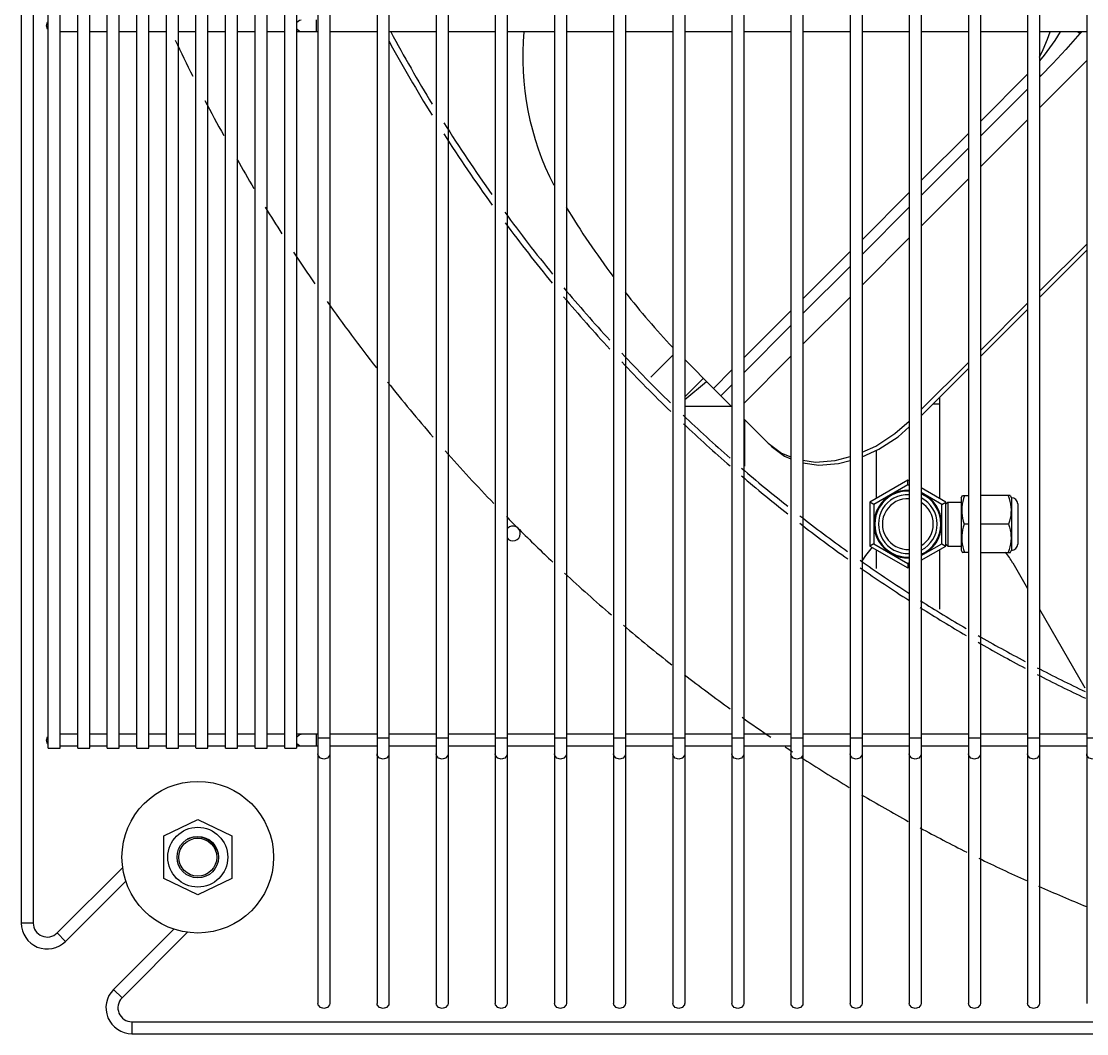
# Model space of a CAD drawing. Header units: metres. Extents: x -367 to 374, y -238 to 224.
# Drawn here: x 240.6046 to 240.8715, y 216.208 to 216.4616 of the extents above; entities that cross this region are included whole.
import ezdxf
from ezdxf.enums import TextEntityAlignment as Align

# ---------------------------------------------------------------- set-up
doc = ezdxf.new("R2010")
doc.units = ezdxf.units.M
for name, color, linetype in [('ELE-ALIMENTADORES', 160, 'Continuous'), ('LA_BAU_BASES GERAIS_R00$0$ARQ-XREF-ATT', 8, 'Continuous'), ('LA_BAU_BASES GERAIS_R00$0$BASE', 253, 'Continuous'), ('LA_BAU_BASES GERAIS_R00$0$dutos', 31, 'Continuous')]:
    doc.layers.add(name, color=color, linetype=linetype)
doc.styles.add('LA_BAU_BASES GERAIS_R00$0$R60-125-RS', font='romans.shx', dxfattribs={"height": 0.19})
doc.styles.add('LA_BAU_BASES GERAIS_R00$0$R80-100-RS', font='romans.shx', dxfattribs={"height": 0.203})

# ---------------------------------------------------------------- blocks, each defined once
blk = doc.blocks.new('LA_BAU_BASES GERAIS_R00$0$A$C5BA41825')
at = {"layer": 'LA_BAU_BASES GERAIS_R00$0$dutos', "color": 251}
for p, q in [((-26.07111968589244, 39.12149266126528), (-26.07111968589244, 38.2755585557361)), ((-26.06811968589244, 39.12149266126528), (-26.06811968589244, 38.2755585557361)), ((-26.05629968589244, 39.12149266126528), (-26.05629968589244, 38.2755585557361)), ((-26.05329968589244, 39.12149266126528), (-26.05329968589244, 38.2755585557361)), ((-26.04147968589244, 39.12149266126528), (-26.04147968589244, 38.2755585557361)), ((-26.03847968589244, 39.12149266126528), (-26.03847968589244, 38.2755585557361)), ((-26.02665968589244, 39.12149266126528), (-26.02665968589244, 38.2755585557361)), ((-26.02365968589244, 39.12149266126528), (-26.02365968589244, 38.2755585557361)), ((-26.01183968589244, 39.12149266126528), (-26.01183968589244, 38.2755585557361)), ((-26.00883968589244, 39.12149266126528), (-26.00883968589244, 38.2755585557361)), ((-25.99701968589245, 39.12149266126528), (-25.99701968589245, 38.2755585557361)), ((-25.99401968589245, 39.12149266126528), (-25.99401968589245, 38.2755585557361)), ((-25.98219968589245, 39.12149266126528), (-25.98219968589245, 38.2755585557361)), ((-25.97919968589245, 39.12149266126528), (-25.97919968589245, 38.2755585557361)), ((-25.96737968589245, 39.12149266126528), (-25.96737968589245, 38.2755585557361)), ((-25.96437968589245, 39.12149266126528), (-25.96437968589245, 38.2755585557361)), ((-25.95255968589245, 39.12149266126528), (-25.95255968589245, 38.2755585557361)), ((-25.94955968589245, 39.12149266126528), (-25.94955968589245, 38.2755585557361)), ((-25.93773968589245, 39.12149266126528), (-25.93773968589245, 38.2755585557361)), ((-25.93473968589245, 39.12149266126528), (-25.93473968589245, 38.2755585557361)), ((-25.92291968589245, 39.12149266126528), (-25.92291968589245, 38.2755585557361)), ((-25.91991968589245, 39.12149266126528), (-25.91991968589245, 38.2755585557361)), ((-25.90809968589245, 39.12149266126528), (-25.90809968589245, 38.2755585557361)), ((-25.90509968589244, 39.12149266126528), (-25.90509968589244, 38.2755585557361)), ((-25.89327968589244, 39.12149266126528), (-25.89327968589244, 38.2755585557361)), ((-25.89027968589244, 39.12149266126528), (-25.89027968589244, 38.2755585557361)), ((-25.87845968589244, 39.12149266126528), (-25.87845968589244, 38.2755585557361)), ((-26.1454396858928, 39.10326685413645), (-26.1454396858928, 38.29566887348881)), ((-26.1424396858928, 39.10326685413645), (-26.1424396858928, 38.29566887348881)), ((-26.13871487642044, 38.33945567005253), (-26.13871487642044, 39.05945567005244)), ((-26.13571487642044, 38.33945567005253), (-26.13571487642044, 39.05945567005244)), ((-26.13130487642044, 38.33945567005253), (-26.13130487642044, 39.05945567005244)), ((-26.12830487642044, 38.33945567005253), (-26.12830487642044, 39.05945567005244)), ((-26.12389487642044, 38.33945567005253), (-26.12389487642044, 39.05945567005244)), ((-26.12089487642044, 38.33945567005253), (-26.12089487642044, 39.05945567005244)), ((-26.11648487642044, 38.33945567005253), (-26.11648487642044, 39.05945567005244)), ((-26.11348487642044, 38.33945567005253), (-26.11348487642044, 39.05945567005244)), ((-26.10907487642044, 38.33945567005253), (-26.10907487642044, 39.05945567005244)), ((-26.10607487642044, 38.33945567005253), (-26.10607487642044, 39.05945567005244)), ((-26.10166487642044, 38.33945567005253), (-26.10166487642044, 39.05945567005244)), ((-26.09866487642044, 38.33945567005253), (-26.09866487642044, 39.05945567005244)), ((-26.09425487642044, 38.33945567005253), (-26.09425487642044, 39.05945567005244)), ((-26.09125487642044, 38.33945567005253), (-26.09125487642044, 39.05945567005244)), ((-26.08684487642044, 38.33945567005253), (-26.08684487642044, 39.05945567005244)), ((-26.08384487642044, 38.33945567005253), (-26.08384487642044, 39.05945567005244)), ((-26.07943487642044, 38.33945567005253), (-26.07943487642044, 39.05945567005244)), ((-26.07643487642044, 38.33945567005253), (-26.07643487642044, 39.05945567005244)), ((-26.07143968589208, 38.51895567005283), (-26.07143968589208, 38.52195567005288)), ((-26.13130487642044, 38.51895567005283), (-26.13571487642044, 38.51895567005283)), ((-26.12389487642044, 38.51895567005283), (-26.12830487642044, 38.51895567005283)), ((-26.11648487642044, 38.51895567005283), (-26.12089487642044, 38.51895567005283)), ((-26.10907487642044, 38.51895567005283), (-26.11348487642044, 38.51895567005283)), ((-26.10166487642044, 38.51895567005283), (-26.10607487642044, 38.51895567005283)), ((-26.09425487642044, 38.51895567005283), (-26.09866487642044, 38.51895567005283)), ((-26.08684487642044, 38.51895567005283), (-26.09125487642044, 38.51895567005283)), ((-26.07943487642044, 38.51895567005283), (-26.08384487642044, 38.51895567005283)), ((-26.07111968589244, 38.51895567005283), (-26.07643487642044, 38.51895567005283)), ((-26.05629968589244, 38.51895567005283), (-26.06811968589244, 38.51895567005283)), ((-26.04147968589244, 38.51895567005283), (-26.05329968589244, 38.51895567005283)), ((-26.02665968589244, 38.51895567005283), (-26.03847968589244, 38.51895567005283)), ((-26.01183968589244, 38.51895567005283), (-26.02365968589244, 38.51895567005283)), ((-25.99701968589245, 38.51895567005283), (-26.00883968589244, 38.51895567005283)), ((-25.98219968589245, 38.51895567005283), (-25.99401968589245, 38.51895567005283)), ((-25.96737968589245, 38.51895567005283), (-25.97919968589245, 38.51895567005283)), ((-25.95255968589245, 38.51895567005283), (-25.96437968589245, 38.51895567005283)), ((-25.93773968589245, 38.51895567005283), (-25.94955968589245, 38.51895567005283)), ((-25.92291968589245, 38.51895567005283), (-25.93473968589245, 38.51895567005283)), ((-25.90809968589245, 38.51895567005283), (-25.91991968589245, 38.51895567005283)), ((-25.89327968589244, 38.51895567005283), (-25.90509968589244, 38.51895567005283)), ((-25.87845968589244, 38.51895567005283), (-25.89027968589244, 38.51895567005283)), ((-25.88015727929753, 38.51850251389908), (-25.88079704773717, 38.51895567005283)), ((-25.87984820002335, 38.51895567005283), (-25.88015727929753, 38.51850251389908)), ((-25.87970412314372, 38.51895567005283), (-25.88015727929753, 38.51850251389908)), ((-25.87845968589244, 38.51175010730447), (-25.89027968589244, 38.49993010730452)), ((-25.89327968589244, 38.50832602690195), (-25.90509968589244, 38.49650603068301)), ((-25.88995326668699, 38.50793771302199), (-25.89027968589244, 38.50826413829611)), ((-25.88995326668699, 38.50793771302199), (-25.89027968589244, 38.50761129389286)), ((-25.89327968589244, 38.50461129459325), (-25.90509968589244, 38.49279129735214)), ((-25.89327968589244, 38.49693010730448), (-25.90509968589244, 38.48511010730454)), ((-25.90809968589245, 38.49350603164305), (-25.91991968589245, 38.4816860354241)), ((-25.90809968589245, 38.48979129805252), (-25.91991968589245, 38.47797130081142)), ((-25.90809968589245, 38.48211010730449), (-25.91991968589245, 38.47029010730455)), ((-25.92291968589245, 38.47868603638301), (-25.93473968589245, 38.46686604016418)), ((-25.92291968589245, 38.4749713015118), (-25.93473968589245, 38.46315130427172)), ((-25.92291968589245, 38.46729010730451), (-25.93473968589245, 38.45547010730445)), ((-25.87845968589244, 38.46575010730419), (-25.89027968589244, 38.45393010730413)), ((-25.87845968589244, 38.46420010730446), (-25.89027968589244, 38.45238010730452)), ((-25.93773968589245, 38.46386604112411), (-25.94955968589245, 38.45204604490414)), ((-25.93773968589245, 38.46015130497108), (-25.94955968589245, 38.448331307731)), ((-25.93773968589245, 38.45247010730452), (-25.94955968589245, 38.44065010730446)), ((-25.89327968589244, 38.45093010730409), (-25.90509968589244, 38.43911010730415)), ((-25.95255968589245, 38.44904604586418), (-25.96437968589245, 38.43722604964523)), ((-25.89327968589244, 38.44938010730448), (-25.90509968589244, 38.43756010730453)), ((-25.95255968589245, 38.44533130843138), (-25.96437968589245, 38.43351131119027)), ((-25.98768887644335, 38.43243667159356), (-25.98219968589245, 38.4379258621434)), ((-25.95255968589245, 38.43765010730453), (-25.96437968589245, 38.42583010730448)), ((-25.97919968589245, 38.43683975722411), (-25.97198283331935, 38.42962290465107)), ((-25.90809968589245, 38.4361101073041), (-25.91991968589245, 38.42429010730416)), ((-25.96737968589245, 38.43422605060528), (-25.97198283331935, 38.42962290465107)), ((-25.90809968589245, 38.43456010730449), (-25.91991968589245, 38.42274010730455)), ((-25.97919968589245, 38.42745547796233), (-25.97450754626153, 38.43214761759327)), ((-25.97919968589245, 38.42681175379255), (-25.97373306196663, 38.43137313329828)), ((-25.97198283331935, 38.42962290465107), (-25.96737968589245, 38.42501975722416)), ((-25.96737968589245, 38.43051131189065), (-25.9701254635459, 38.42776553487761)), ((-25.91537818265644, 38.42728161054049), (-25.91537818265644, 38.40205810360089)), ((-25.96740176043571, 38.42504183176743), (-25.97895944072917, 38.42504183176743)), ((-25.91537818265644, 38.42561917072737), (-25.91704062246844, 38.42561917072737)), ((-25.95828486093244, 38.41592493226415), (-25.96437968589245, 38.42201975722412)), ((-25.96421784003899, 38.42185791137069), (-25.96421784003899, 38.41016803494381)), ((-25.93117818265717, 38.41410631588633), (-25.93117818265717, 38.40205810360089)), ((-25.92327818265681, 38.40661917072816), (-25.93280318265681, 38.40111990941398)), ((-25.92327818265681, 38.40546447018926), (-25.93180318265645, 38.40054255914447)), ((-25.92327818265681, 38.40546447018926), (-25.92327818265681, 38.40661917072816)), ((-25.92291968589245, 38.4064121925245), (-25.92327818265681, 38.40661917072816)), ((-25.92291968589245, 38.40525749198673), (-25.92327818265681, 38.40546447018926)), ((-25.91375318265681, 38.40111990941398), (-25.91991968589245, 38.40468014171722)), ((-25.91475318265717, 38.40054255914447), (-25.91991968589245, 38.40352544117832)), ((-25.93280318265681, 38.40111990941398), (-25.93280318265681, 38.39011843204196)), ((-25.93180318265645, 38.40054255914447), (-25.93280318265681, 38.40111990941398)), ((-25.93180318265645, 38.40054255914447), (-25.93180318265645, 38.39069578231135)), ((-25.91475318265717, 38.40054255914447), (-25.91375318265681, 38.40111990941398)), ((-25.91475318265717, 38.39069578231135), (-25.91475318265717, 38.40054255914447)), ((-25.91375318265681, 38.39011843204196), (-25.91375318265681, 38.40111990941398)), ((-25.91375318265681, 38.40064417072745), (-25.91327818265644, 38.40111917072772)), ((-25.91327818265644, 38.40111917072772), (-25.91327818265644, 38.3901191707281)), ((-25.91327818265644, 38.40111917072772), (-25.90992818265681, 38.40111917072772)), ((-25.90992818265681, 38.4021691707278), (-25.90957505257935, 38.40278080996416)), ((-25.90992818265681, 38.4021691707278), (-25.90992818265681, 38.38906917072813)), ((-25.90958172290699, 38.40276917072777), (-25.90809968589245, 38.40276917072777)), ((-25.89762464240589, 38.40276917072777), (-25.90509968589244, 38.40276917072777)), ((-25.89763131273462, 38.40278080996416), (-25.89727818265717, 38.4021691707278)), ((-25.89727818265717, 38.40220917072816), (-25.89727818265717, 38.38902917072778)), ((-25.89572818265644, 38.40065908263546), (-25.89572818265644, 38.39057925882048)), ((-25.90809968589245, 38.3956191707274), (-25.90917762730663, 38.3956191707274)), ((-25.89802873800626, 38.3956191707274), (-25.90509968589244, 38.3956191707274)), ((-25.93180318265645, 38.39069578231135), (-25.93280318265681, 38.39011843204196)), ((-25.93280318265681, 38.39011843204196), (-25.92327818265681, 38.38461917072777)), ((-25.93180318265645, 38.39069578231135), (-25.92327818265681, 38.38577387126668)), ((-25.91991968589245, 38.38771290027762), (-25.91475318265717, 38.39069578231135)), ((-25.91991968589245, 38.38655819973872), (-25.91375318265681, 38.39011843204196)), ((-25.91475318265717, 38.39069578231135), (-25.91375318265681, 38.39011843204196)), ((-25.91375318265681, 38.39059417072735), (-25.91327818265644, 38.3901191707281)), ((-25.91327818265644, 38.3901191707281), (-25.90992818265681, 38.3901191707281)), ((-25.93117818265717, 38.38918023785391), (-25.93117818265717, 38.3844504783267)), ((-25.91537818265644, 38.38918023785391), (-25.91537818265644, 38.3743226412256)), ((-25.90992818265681, 38.38906917072813), (-25.90957505257935, 38.38845753149178)), ((-25.90809968589245, 38.38846917072817), (-25.90958172290699, 38.38846917072817)), ((-25.90509968589244, 38.38846917072817), (-25.89762464240589, 38.38846917072817)), ((-25.89763131273462, 38.38845753149178), (-25.89727818265717, 38.38906917072813)), ((-25.92327818265681, 38.38577387126668), (-25.92291968589245, 38.38598084946921)), ((-25.92327818265681, 38.38577387126668), (-25.92327818265681, 38.38461917072777)), ((-25.92327818265681, 38.38461917072777), (-25.92291968589245, 38.38482614893144)), ((-25.89697203092917, 38.38590130750958), (-25.89327968589244, 38.37950597830627)), ((-25.89027968589244, 38.37430982588342), (-25.87888514321426, 38.35457389903468)), ((-26.13888774411353, 38.34057399217465), (-26.13913583831535, 38.34145567005328)), ((-26.13130487642044, 38.34295567005324), (-26.13571487642044, 38.34295567005324)), ((-26.12389487642044, 38.34295567005324), (-26.12830487642044, 38.34295567005324)), ((-26.11648487642044, 38.34295567005324), (-26.12089487642044, 38.34295567005324)), ((-26.10907487642044, 38.34295567005324), (-26.11348487642044, 38.34295567005324)), ((-26.10166487642044, 38.34295567005324), (-26.10607487642044, 38.34295567005324)), ((-26.09425487642044, 38.34295567005324), (-26.09866487642044, 38.34295567005324)), ((-26.08684487642044, 38.34295567005324), (-26.09125487642044, 38.34295567005324)), ((-26.07943487642044, 38.34295567005324), (-26.08384487642044, 38.34295567005324)), ((-26.07111968589244, 38.34295567005324), (-26.07643487642044, 38.34295567005324)), ((-26.07143968589208, 38.3399556700532), (-26.07143968589208, 38.34295567005324)), ((-26.06811968589244, 38.34195567005281), (-26.07111968589244, 38.34195567005281)), ((-26.05629968589244, 38.34295567005324), (-26.06811968589244, 38.34295567005324)), ((-26.05329968589244, 38.34195567005281), (-26.05629968589244, 38.34195567005281)), ((-26.04147968589244, 38.34295567005324), (-26.05329968589244, 38.34295567005324)), ((-26.03847968589244, 38.34195567005281), (-26.04147968589244, 38.34195567005281)), ((-26.02665968589244, 38.34295567005324), (-26.03847968589244, 38.34295567005324)), ((-26.02365968589244, 38.34195567005281), (-26.02665968589244, 38.34195567005281)), ((-26.01183968589244, 38.34295567005324), (-26.02365968589244, 38.34295567005324)), ((-26.00883968589244, 38.34195567005281), (-26.01183968589244, 38.34195567005281)), ((-25.99701968589245, 38.34295567005324), (-26.00883968589244, 38.34295567005324)), ((-25.99401968589245, 38.34195567005281), (-25.99701968589245, 38.34195567005281)), ((-25.98219968589245, 38.34295567005324), (-25.99401968589245, 38.34295567005324)), ((-25.97919968589245, 38.34195567005281), (-25.98219968589245, 38.34195567005281)), ((-25.96737968589245, 38.34295567005324), (-25.97919968589245, 38.34295567005324)), ((-25.96437968589245, 38.34195567005281), (-25.96737968589245, 38.34195567005281)), ((-25.95255968589245, 38.34295567005324), (-25.96437968589245, 38.34295567005324)), ((-25.94955968589245, 38.34195567005281), (-25.95255968589245, 38.34195567005281)), ((-25.93773968589245, 38.34295567005324), (-25.94955968589245, 38.34295567005324)), ((-25.93473968589245, 38.34195567005281), (-25.93773968589245, 38.34195567005281)), ((-25.92291968589245, 38.34295567005324), (-25.93473968589245, 38.34295567005324)), ((-25.91991968589245, 38.34195567005281), (-25.92291968589245, 38.34195567005281)), ((-25.90809968589245, 38.34295567005324), (-25.91991968589245, 38.34295567005324)), ((-25.90509968589244, 38.34195567005281), (-25.90809968589245, 38.34195567005281)), ((-25.89327968589244, 38.34295567005324), (-25.90509968589244, 38.34295567005324)), ((-25.89027968589244, 38.34195567005281), (-25.89327968589244, 38.34195567005281)), ((-25.87845968589244, 38.34295567005324), (-25.89027968589244, 38.34295567005324)), ((-25.87545968589244, 38.34195567005281), (-25.87845968589244, 38.34195567005281)), ((-26.13871487642044, 38.3404289667169), (-26.13888774411353, 38.34057399217465)), ((-26.13871069572735, 38.33945567005253), (-26.13571905711353, 38.33945567005253)), ((-26.13130487642044, 38.3399556700532), (-26.13571905711353, 38.3399556700532)), ((-26.13130069572735, 38.33945567005253), (-26.12830905711353, 38.33945567005253)), ((-26.12389487642044, 38.3399556700532), (-26.12830905711353, 38.3399556700532)), ((-26.12389069572735, 38.33945567005253), (-26.12089905711353, 38.33945567005253)), ((-26.11648487642044, 38.3399556700532), (-26.12089905711353, 38.3399556700532)), ((-26.11648069572735, 38.33945567005253), (-26.11348905711353, 38.33945567005253)), ((-26.10907487642044, 38.3399556700532), (-26.11348905711353, 38.3399556700532)), ((-26.10907069572735, 38.33945567005253), (-26.10607905711353, 38.33945567005253)), ((-26.10166487642044, 38.3399556700532), (-26.10607905711353, 38.3399556700532)), ((-26.10166069572735, 38.33945567005253), (-26.09866905711353, 38.33945567005253)), ((-26.09425487642044, 38.3399556700532), (-26.09866905711353, 38.3399556700532)), ((-26.09425069572735, 38.33945567005253), (-26.09125905711353, 38.33945567005253)), ((-26.08684487642044, 38.3399556700532), (-26.09125905711353, 38.3399556700532)), ((-26.08684069572735, 38.33945567005253), (-26.08384905711353, 38.33945567005253)), ((-26.07943487642044, 38.3399556700532), (-26.08384905711353, 38.3399556700532)), ((-26.07943069572735, 38.33945567005253), (-26.07643905711463, 38.33945567005253)), ((-26.07111968589244, 38.3399556700532), (-26.07643905711463, 38.3399556700532)), ((-26.07573822506044, 38.34002908527873), (-26.07638774411317, 38.34057399217465)), ((-26.07533680020953, 38.3399556700532), (-26.07573822506044, 38.34002908527873)), ((-26.05629968589244, 38.3399556700532), (-26.06811968589244, 38.3399556700532)), ((-26.04147968589244, 38.3399556700532), (-26.05329968589244, 38.3399556700532)), ((-26.02665968589244, 38.3399556700532), (-26.03847968589244, 38.3399556700532)), ((-26.01183968589244, 38.3399556700532), (-26.02365968589244, 38.3399556700532)), ((-25.99701968589245, 38.3399556700532), (-26.00883968589244, 38.3399556700532)), ((-25.98219968589245, 38.3399556700532), (-25.99401968589245, 38.3399556700532)), ((-25.96737968589245, 38.3399556700532), (-25.97919968589245, 38.3399556700532)), ((-25.95255968589245, 38.3399556700532), (-25.96437968589245, 38.3399556700532)), ((-25.93773968589245, 38.3399556700532), (-25.94955968589245, 38.3399556700532)), ((-25.92291968589245, 38.3399556700532), (-25.93473968589245, 38.3399556700532)), ((-25.90809968589245, 38.3399556700532), (-25.91991968589245, 38.3399556700532)), ((-25.89327968589244, 38.3399556700532), (-25.90509968589244, 38.3399556700532)), ((-25.87845968589244, 38.3399556700532), (-25.89027968589244, 38.3399556700532)), ((-26.10972051283171, 38.31749037583575), (-26.10122051283135, 38.32161984311392)), ((-26.10122051283135, 38.32161984311392), (-26.09272051283099, 38.31749037583575)), ((-26.10972051283171, 38.30684931039218), (-26.10972051283171, 38.31749037583575)), ((-26.09272051283099, 38.31749037583575), (-26.09272051283099, 38.30684931039218)), ((-26.13646481215826, 38.29319399975395), (-26.12003149351826, 38.30962731839395)), ((-26.10122051283135, 38.30271984311401), (-26.10972051283171, 38.30684931039218)), ((-26.09272051283099, 38.30684931039218), (-26.10122051283135, 38.30271984311401)), ((-26.13434349181499, 38.29107267941072), (-26.11923529182408, 38.30618087940161)), ((-26.1424396858928, 38.29566887348881), (-26.1454396858928, 38.29566887348881)), ((-26.10721707937826, 38.29415746128598), (-26.12232267653426, 38.27905186413102)), ((-26.10377187418663, 38.29336002579214), (-26.12020135619099, 38.27693054378665)), ((-26.13646481215826, 38.29319399975395), (-26.13434349181499, 38.29107267941072)), ((-26.12020135619099, 38.27693054378665), (-26.12232267653426, 38.27905186413102)), ((-26.11772648245717, 38.27095567005324), (-26.11772648245717, 38.2679556700532)), ((-26.11772648245717, 38.27095567005324), (-25.31013050414481, 38.27095567005324)), ((-26.11772648245717, 38.2679556700532), (-25.31013050414481, 38.2679556700532))]:
    blk.add_line(p, q, dxfattribs=at)
for points in [[(-26.13913583831535, 38.52045567005291), (-26.13888774411353, 38.52133734793142), (-26.13871487642044, 38.52148237338815)], [(-26.13871487642044, 38.51942896671653), (-26.13888774411353, 38.51957399217429), (-26.13913583831535, 38.52045567005291)], [(-26.07643487642044, 38.5211698490034), (-26.07638774411317, 38.52133734793142), (-26.07573822506044, 38.52188225482746), (-26.07533680020953, 38.52195567005288)], [(-26.07533680020953, 38.51895567005283), (-26.07573822506044, 38.51902908527836), (-26.07638774411317, 38.51957399217429), (-26.07643487642044, 38.51974149110231)], [(-25.89027968589244, 38.51261232046306), (-25.88934688974081, 38.51453697971067), (-25.88826573911208, 38.51711383267354), (-25.8876047439259, 38.51895567005283)], [(-25.88513162081753, 38.51895567005283), (-25.88647083800699, 38.51680471550344), (-25.88915139334662, 38.51306757041937), (-25.89027968589244, 38.51167908487901)], [(-25.88015727929753, 38.51850251389908), (-25.88365318276662, 38.5145315353052), (-25.8869191760539, 38.51103174275181), (-25.88995326668699, 38.50793771302199)], [(-25.93473968589245, 38.41362341954994), (-25.93133140601208, 38.41516200121032), (-25.92649836898008, 38.41828786580447), (-25.92291968589245, 38.42140053664627)], [(-25.93473968589245, 38.41249856542197), (-25.93055640601171, 38.41438700121), (-25.92572336897972, 38.41751286580416), (-25.92291968589245, 38.41995145630847)], [(-25.95828486093244, 38.41592493226415), (-25.95495090034662, 38.41340618318998), (-25.95255968589245, 38.41245069437718)], [(-25.95750986093317, 38.41514993226372), (-25.95417590034626, 38.41263118318955), (-25.95255968589245, 38.41198537125649)], [(-25.94955968589245, 38.41160897499435), (-25.94637623803826, 38.41116644816782), (-25.94146505577898, 38.41153153398159), (-25.93773968589245, 38.41252090448234)], [(-25.94955968589245, 38.41094170670772), (-25.9456012380379, 38.41039144816853), (-25.94069005577972, 38.41075653398229), (-25.93773968589245, 38.41154008273463)], [(-25.90905596189972, 38.40276917072777), (-25.90930869283499, 38.40200492411282), (-25.90950517330771, 38.40128003345069), (-25.90965018486517, 38.40057360316746), (-25.90974358847099, 38.39987400757036), (-25.90978342711826, 38.39917557311617), (-25.90976827505426, 38.39847705917509), (-25.90969870799972, 38.39777825492672), (-25.9095767407568, 38.39707596451581), (-25.90940366741099, 38.39636142081213), (-25.90917762730663, 38.3956191707274)], [(-25.89815040341317, 38.40276917072777), (-25.8978976724779, 38.40200492411282), (-25.89770119200626, 38.40128003345069), (-25.89755618044772, 38.40057360316746), (-25.8974627768419, 38.39987400757036), (-25.89742293819462, 38.39917557311617), (-25.89743809025972, 38.39847705917509), (-25.89750765731317, 38.39777825492672), (-25.89762962455717, 38.39707596451581), (-25.89780269790299, 38.39636142081213), (-25.89802873800626, 38.3956191707274)], [(-25.90917762730663, 38.3956191707274), (-25.90940362889862, 38.39487706108082), (-25.90957677307608, 38.39416222219575), (-25.90969876563135, 38.39345966702774), (-25.9097683177219, 38.3927605827223), (-25.90978341006408, 38.39206181311249), (-25.90974347645972, 38.39136316648194), (-25.90964997662589, 38.39066351574047), (-25.9095049253179, 38.38995727090412), (-25.90930852228335, 38.38923285189435), (-25.90905596189972, 38.38846917072817)], [(-25.89802873800626, 38.3956191707274), (-25.89780273641426, 38.39487706108082), (-25.8976295922368, 38.39416222219575), (-25.89750759968153, 38.39345966702774), (-25.89743804759208, 38.3927605827223), (-25.8974229552499, 38.39206181311249), (-25.89746288885426, 38.39136316648194), (-25.89755638868808, 38.39066351574047), (-25.89770143999499, 38.38995727090412), (-25.89789784302953, 38.38923285189435), (-25.89815040341317, 38.38846917072817)], [(-26.13913583831535, 38.34145567005328), (-26.13888774411353, 38.34233734793179), (-26.13871487642044, 38.34248237338852)], [(-26.07643487642044, 38.34216984900263), (-26.07638774411317, 38.34233734793179), (-26.07573822506044, 38.34288225482783), (-26.07533680020953, 38.34295567005324)], [(-26.06961968589244, 38.33675951762996), (-26.07050136377099, 38.33700761183172), (-26.07104627066699, 38.33765713088451), (-26.07111968589244, 38.33805855573542)], [(-26.06811968589244, 38.33805855573542), (-26.0681931011179, 38.33765713088451), (-26.0687380080139, 38.33700761183172), (-26.06961968589244, 38.33675951762996)], [(-26.05479968589244, 38.33675951762996), (-26.05568136377099, 38.33700761183172), (-26.05622627066699, 38.33765713088451), (-26.05629968589244, 38.33805855573542)], [(-26.05329968589244, 38.33805855573542), (-26.0533731011179, 38.33765713088451), (-26.05391800801389, 38.33700761183172), (-26.05479968589244, 38.33675951762996)], [(-26.03997968589244, 38.33675951762996), (-26.04086136377099, 38.33700761183172), (-26.04140627066699, 38.33765713088451), (-26.04147968589244, 38.33805855573542)], [(-26.03847968589244, 38.33805855573542), (-26.0385531011179, 38.33765713088451), (-26.03909800801389, 38.33700761183172), (-26.03997968589244, 38.33675951762996)], [(-26.02515968589244, 38.33675951762996), (-26.02604136377099, 38.33700761183172), (-26.02658627066699, 38.33765713088451), (-26.02665968589244, 38.33805855573542)], [(-26.02365968589244, 38.33805855573542), (-26.0237331011179, 38.33765713088451), (-26.0242780080139, 38.33700761183172), (-26.02515968589244, 38.33675951762996)], [(-26.01033968589244, 38.33675951762996), (-26.01122136377099, 38.33700761183172), (-26.01176627066699, 38.33765713088451), (-26.01183968589244, 38.33805855573542)], [(-26.00883968589244, 38.33805855573542), (-26.0089131011179, 38.33765713088451), (-26.0094580080139, 38.33700761183172), (-26.01033968589244, 38.33675951762996)], [(-25.99551968589244, 38.33675951762996), (-25.99640136377099, 38.33700761183172), (-25.99694627066699, 38.33765713088451), (-25.99701968589245, 38.33805855573542)], [(-25.99401968589245, 38.33805855573542), (-25.9940931011179, 38.33765713088451), (-25.9946380080139, 38.33700761183172), (-25.99551968589244, 38.33675951762996)], [(-25.98069968589244, 38.33675951762996), (-25.98158136377099, 38.33700761183172), (-25.98212627066699, 38.33765713088451), (-25.98219968589245, 38.33805855573542)], [(-25.97919968589245, 38.33805855573542), (-25.9792731011179, 38.33765713088451), (-25.9798180080139, 38.33700761183172), (-25.98069968589244, 38.33675951762996)], [(-25.96587968589244, 38.33675951762996), (-25.96676136377099, 38.33700761183172), (-25.96730627066699, 38.33765713088451), (-25.96737968589245, 38.33805855573542)], [(-25.96437968589245, 38.33805855573542), (-25.9644531011179, 38.33765713088451), (-25.9649980080139, 38.33700761183172), (-25.96587968589244, 38.33675951762996)], [(-25.95105968589244, 38.33675951762996), (-25.95194136377099, 38.33700761183172), (-25.95248627066699, 38.33765713088451), (-25.95255968589245, 38.33805855573542)], [(-25.94955968589245, 38.33805855573542), (-25.9496331011179, 38.33765713088451), (-25.9501780080139, 38.33700761183172), (-25.95105968589244, 38.33675951762996)], [(-25.93623968589244, 38.33675951762996), (-25.93712136377099, 38.33700761183172), (-25.93766627066699, 38.33765713088451), (-25.93773968589245, 38.33805855573542)], [(-25.93473968589245, 38.33805855573542), (-25.9348131011179, 38.33765713088451), (-25.9353580080139, 38.33700761183172), (-25.93623968589244, 38.33675951762996)], [(-25.92141968589244, 38.33675951762996), (-25.92230136377099, 38.33700761183172), (-25.92284627066699, 38.33765713088451), (-25.92291968589245, 38.33805855573542)], [(-25.91991968589245, 38.33805855573542), (-25.9199931011179, 38.33765713088451), (-25.9205380080139, 38.33700761183172), (-25.92141968589244, 38.33675951762996)], [(-25.90659968589244, 38.33675951762996), (-25.90748136377099, 38.33700761183172), (-25.90802627066699, 38.33765713088451), (-25.90809968589245, 38.33805855573542)], [(-25.90509968589244, 38.33805855573542), (-25.9051731011179, 38.33765713088451), (-25.9057180080139, 38.33700761183172), (-25.90659968589244, 38.33675951762996)], [(-25.89177968589244, 38.33675951762996), (-25.89266136377099, 38.33700761183172), (-25.89320627066699, 38.33765713088451), (-25.89327968589244, 38.33805855573542)], [(-25.89027968589244, 38.33805855573542), (-25.8903531011179, 38.33765713088451), (-25.8908980080139, 38.33700761183172), (-25.89177968589244, 38.33675951762996)], [(-25.87695968589244, 38.33675951762996), (-25.87784136377099, 38.33700761183172), (-25.87838627066699, 38.33765713088451), (-25.87845968589244, 38.33805855573542)], [(-26.06961968589244, 38.27425951762962), (-26.07050136377099, 38.27450761183138), (-26.07104627066699, 38.27515713088519), (-26.07111438402844, 38.2755585557361)], [(-26.06812498775644, 38.2755585557361), (-26.0681931011179, 38.27515713088519), (-26.0687380080139, 38.27450761183138), (-26.06961968589244, 38.27425951762962)], [(-26.05479968589244, 38.27425951762962), (-26.05568136377099, 38.27450761183138), (-26.05622627066699, 38.27515713088519), (-26.05629438402844, 38.2755585557361)], [(-26.05330498775644, 38.2755585557361), (-26.0533731011179, 38.27515713088519), (-26.05391800801389, 38.27450761183138), (-26.05479968589244, 38.27425951762962)], [(-26.03997968589244, 38.27425951762962), (-26.04086136377099, 38.27450761183138), (-26.04140627066699, 38.27515713088519), (-26.04147438402844, 38.2755585557361)], [(-26.03848498775644, 38.2755585557361), (-26.0385531011179, 38.27515713088519), (-26.03909800801389, 38.27450761183138), (-26.03997968589244, 38.27425951762962)], [(-26.02515968589244, 38.27425951762962), (-26.02604136377099, 38.27450761183138), (-26.02658627066699, 38.27515713088519), (-26.02665438402844, 38.2755585557361)], [(-26.02366498775644, 38.2755585557361), (-26.0237331011179, 38.27515713088519), (-26.0242780080139, 38.27450761183138), (-26.02515968589244, 38.27425951762962)], [(-26.01033968589244, 38.27425951762962), (-26.01122136377099, 38.27450761183138), (-26.01176627066699, 38.27515713088519), (-26.01183438402844, 38.2755585557361)], [(-26.00884498775644, 38.2755585557361), (-26.0089131011179, 38.27515713088519), (-26.0094580080139, 38.27450761183138), (-26.01033968589244, 38.27425951762962)], [(-25.99551968589244, 38.27425951762962), (-25.99640136377099, 38.27450761183138), (-25.99694627066699, 38.27515713088519), (-25.99701438402844, 38.2755585557361)], [(-25.99402498775644, 38.2755585557361), (-25.9940931011179, 38.27515713088519), (-25.9946380080139, 38.27450761183138), (-25.99551968589244, 38.27425951762962)], [(-25.98069968589244, 38.27425951762962), (-25.98158136377099, 38.27450761183138), (-25.98212627066699, 38.27515713088519), (-25.98219438402844, 38.2755585557361)], [(-25.97920498775644, 38.2755585557361), (-25.9792731011179, 38.27515713088519), (-25.9798180080139, 38.27450761183138), (-25.98069968589244, 38.27425951762962)], [(-25.96587968589244, 38.27425951762962), (-25.96676136377099, 38.27450761183138), (-25.96730627066699, 38.27515713088519), (-25.96737438402844, 38.2755585557361)], [(-25.96438498775644, 38.2755585557361), (-25.9644531011179, 38.27515713088519), (-25.9649980080139, 38.27450761183138), (-25.96587968589244, 38.27425951762962)], [(-25.95105968589244, 38.27425951762962), (-25.95194136377099, 38.27450761183138), (-25.95248627066699, 38.27515713088519), (-25.95255438402844, 38.2755585557361)], [(-25.94956498775644, 38.2755585557361), (-25.9496331011179, 38.27515713088519), (-25.9501780080139, 38.27450761183138), (-25.95105968589244, 38.27425951762962)], [(-25.93623968589244, 38.27425951762962), (-25.93712136377099, 38.27450761183138), (-25.93766627066699, 38.27515713088519), (-25.93773438402844, 38.2755585557361)], [(-25.93474498775644, 38.2755585557361), (-25.9348131011179, 38.27515713088519), (-25.9353580080139, 38.27450761183138), (-25.93623968589244, 38.27425951762962)], [(-25.92141968589244, 38.27425951762962), (-25.92230136377099, 38.27450761183138), (-25.92284627066699, 38.27515713088519), (-25.92291438402845, 38.2755585557361)], [(-25.91992498775644, 38.2755585557361), (-25.9199931011179, 38.27515713088519), (-25.9205380080139, 38.27450761183138), (-25.92141968589244, 38.27425951762962)], [(-25.90659968589244, 38.27425951762962), (-25.90748136377099, 38.27450761183138), (-25.90802627066699, 38.27515713088519), (-25.90809438402844, 38.2755585557361)], [(-25.90510498775644, 38.2755585557361), (-25.9051731011179, 38.27515713088519), (-25.9057180080139, 38.27450761183138), (-25.90659968589244, 38.27425951762962)], [(-25.89177968589244, 38.27425951762962), (-25.89266136377099, 38.27450761183138), (-25.89320627066699, 38.27515713088519), (-25.89327438402844, 38.2755585557361)], [(-25.89028498775644, 38.2755585557361), (-25.8903531011179, 38.27515713088519), (-25.8908980080139, 38.27450761183138), (-25.89177968589244, 38.27425951762962)]]:
    blk.add_lwpolyline(points, dxfattribs=at)
for radius in [0.01900000000036363, 0.007499999999999997, 0.005200000000363635, 0.004762499999999999]:
    blk.add_circle((-26.10122051283135, 38.31216984311391), radius, dxfattribs=at)
for centre, radius, start, end in [((-25.71393938038226, 38.70157436454269), 0.3850000000003635, 208.319934280049, 211.4327847215643), ((-25.94976681030627, 38.51253259319719), 0.07000000000036362, 174.7263894908697, 207.2438959851943), ((-25.71393938038226, 38.70157436454269), 0.4341807889319999, 205.1852903126977, 206.5039892719392), ((-25.71393938038226, 38.70157436454269), 0.3864947102519999, 208.5705148056124, 211.7778879680266), ((-25.71393938038226, 38.70157436454269), 0.4341807889319999, 207.4009850313774, 208.7184113252401), ((-25.71393938038226, 38.70157436454269), 0.3850000000003635, 212.2501111785932, 215.470230614418), ((-25.71393938038226, 38.70157436454269), 0.3864947102519999, 212.5920605367158, 215.7996545789956), ((-25.71393938038226, 38.70157436454269), 0.4341807889319999, 209.6132108873211, 210.7359129698857), ((-25.71393938038226, 38.70157436454269), 0.4341807889319999, 211.4488833548052, 212.4981650142725), ((-25.82562365738372, 38.58634935944997), 0.2144314280116363, 211.2765163045033, 216.8860897571837), ((-25.71393938038226, 38.70157436454269), 0.3850000000003635, 216.2873601430978, 219.1974593152942), ((-25.71393938038226, 38.70157436454269), 0.3864947102519999, 216.6135813493073, 219.4509389117169), ((-25.71393938038226, 38.70157436454269), 0.4341807889319999, 213.2124748702662, 214.4782927282794), ((-25.71393938038226, 38.70157436454269), 0.3850000000003635, 219.8574915055501, 222.4574934789496), ((-25.82562365738372, 38.58634935944997), 0.2144314280116363, 218.2212211714488, 223.102965948898), ((-25.71393938038226, 38.70157436454269), 0.4341807889319999, 215.1925038498132, 217.9171555737979), ((-25.71393938038226, 38.70157436454269), 0.3864947102519999, 220.1083919320313, 222.6982809301826), ((-25.71393938038226, 38.70157436454269), 0.3850000000003635, 223.1173196434002, 225.7171036923288), ((-25.71393938038226, 38.70157436454269), 0.3864947102519999, 223.3555520759066, 225.9453114233371), ((-25.71393938038226, 38.70157436454269), 0.4341807889319999, 218.5167830975482, 220.8810925453755), ((-25.71393938038226, 38.70157436454269), 0.3850000000003635, 226.3770252612603, 228.7488520417835), ((-25.71393938038226, 38.70157436454269), 0.3864947102519999, 226.6026986393187, 228.9338776288837), ((-25.71393938038226, 38.70157436454269), 0.4341807889319999, 221.4819457103415, 223.8542494146895), ((-25.71393938038226, 38.70157436454269), 0.3850000000003635, 229.3151762930987, 231.5465773603364), ((-25.71393938038226, 38.70157436454269), 0.3864947102519999, 229.4980134543683, 231.7207989138537), ((-25.92327818265681, 38.3956191707274), 0.008486223909818178, 87.57217458151712, 272.4278254184829), ((-25.92327818265681, 38.3956191707274), 0.008286732101454544, 87.508834835742, 272.4911651642578), ((-25.92327818265681, 38.3956191707274), 0.00736633949672727, 87.20763318003465, 272.7923668199654), ((-25.92327818265681, 38.3956191707274), 0.008486223909818178, 293.3983587260445, 66.60164127395556), ((-25.92327818265681, 38.3956191707274), 0.008286732101454544, 294.0049913690605, 65.99500863093947), ((-25.92327818265681, 38.3956191707274), 0.006368880817090907, 86.76422607456725, 273.2357739254328), ((-25.92327818265681, 38.3956191707274), 0.00736633949672727, 297.1383849082712, 62.86161509172863), ((-25.92327818265681, 38.3956191707274), 0.006368880817090907, 301.9813858005286, 58.01861419964366), ((-25.89727818265717, 38.40065917072741), 0.001549999999636363, 0, 90), ((-25.71393938038226, 38.70157436454269), 0.4341807889319999, 224.4579283817566, 224.9557383322423), ((-25.71393938038226, 38.70157436454269), 0.3850000000003635, 232.1129558315122, 234.3446867473132), ((-26.02223793698044, 38.39327580794554), 0.001849999999636363, 216.874640373919, 134.9999999997854), ((-25.71393938038226, 38.70157436454269), 0.3864947102519999, 232.2849922697826, 234.5081193115143), ((-25.71393938038226, 38.70157436454269), 0.4341807889319999, 225.0442616673263, 226.6083238479559), ((-25.91602458981244, 38.37490130750996), 0.02200000000036363, 137.3562522946686, 148.5521629145355), ((-25.89727818265717, 38.39057917072739), 0.001549999999636363, 270, 0), ((-25.91602458981244, 38.37490130750996), 0.02200000000036363, 29.99999999942039, 38.45368664922565), ((-25.71393938038226, 38.70157436454269), 0.3850000000003635, 234.9111784379377, 237.1120573724311), ((-25.71393938038226, 38.70157436454269), 0.3864947102519999, 235.0724285231665, 237.248934064615), ((-25.71393938038226, 38.70157436454269), 0.4341807889319999, 227.136015443085, 229.2111761773516), ((-25.71393938038226, 38.70157436454269), 0.3850000000003635, 237.6201590245909, 239.6225466190408), ((-25.71393938038226, 38.70157436454269), 0.3864947102519999, 237.7550862136367, 239.7497700359825), ((-25.71393938038226, 38.70157436454269), 0.4341807889319999, 229.737080535371, 231.8073225121621), ((-25.71393938038226, 38.70157436454269), 0.3864947102519999, 240.2561111506694, 242.251179761403), ((-25.71393938038226, 38.70157436454269), 0.3850000000003635, 240.1308483526246, 242.1336603262025), ((-25.71393938038226, 38.70157436454269), 0.4341807889319999, 232.3325203500509, 234.2255180873859), ((-25.71393938038226, 38.70157436454269), 0.3850000000003635, 242.6419773949281, 244.6444858526054), ((-25.71393938038226, 38.70157436454269), 0.3864947102519999, 242.7575272326258, 244.7522611515999), ((-25.71393938038226, 38.70157436454269), 0.4341807889319999, 234.7020584374149, 235.8642616274447), ((-25.71393938038226, 38.70157436454269), 0.4341807889319999, 236.4335765096991, 236.7197311561086), ((-25.71393938038226, 38.70157436454269), 0.4341807889319999, 237.049663411626, 238.9357891405303), ((-25.71393938038226, 38.70157436454269), 0.4341807889319999, 239.4115888632592, 241.1926819533275), ((-25.71393938038226, 38.70157436454269), 0.4341807889319999, 241.6342691129577, 243.3760776514009), ((-26.10143968589208, 38.31165567005291), 0.005549999999999999, 12.85714285416739, 115.7142857148481), ((-25.71393938038226, 38.70157436454269), 0.4341807889319999, 243.8183976850725, 245.5605378107997), ((-25.71393938038226, 38.70157436454269), 0.4341807889319999, 246.0022928427514, 247.7273011368192), ((-26.13893968589208, 38.29566887348881), 0.006499999999636361, 180, 314.9999999997854), ((-26.13893968589208, 38.29566887348881), 0.003499999999636363, 180, 314.9999999997854), ((-26.11772648245717, 38.27445567005282), 0.006499999999636361, 134.9999999997854, 270), ((-26.11772648245717, 38.27445567005282), 0.003499999999636363, 134.9999999997854, 270)]:
    blk.add_arc(centre, radius, start, end, dxfattribs=at)
blk = doc.blocks.new('LA_BAU_BASES GERAIS_R00')
at = {"layer": 'LA_BAU_BASES GERAIS_R00$0$ARQ-XREF-ATT'}
blk.add_blockref('LA_BAU_BASES GERAIS_R00$0$A$C5BA41825', (266.75, 177.9399999999999), dxfattribs=at)
at = {"layer": 'LA_BAU_BASES GERAIS_R00$0$BASE', "style": 'LA_BAU_BASES GERAIS_R00$0$R60-125-RS'}
for p in [(242.7815727361595, 218.919159373358), (358.6365727361596, 192.964159373358)]:
    blk.add_attdef('S', text='', height=0.19, rotation=90, dxfattribs=at).set_placement(p, align=Align.MIDDLE_CENTER)
at = {"layer": 'LA_BAU_BASES GERAIS_R00$0$BASE', "style": 'LA_BAU_BASES GERAIS_R00$0$R80-100-RS'}
blk.add_attdef('ACESSO', text='', height=0.203, dxfattribs=at).set_placement((365.922255870473, 191.9868442639211), align=Align.TOP_CENTER)
at = {"layer": 'LA_BAU_BASES GERAIS_R00$0$BASE', "style": 'LA_BAU_BASES GERAIS_R00$0$R60-125-RS'}
blk.add_attdef('S', text='', height=0.19, dxfattribs=at).set_placement((266.114159373358, 180.9134272638404), align=Align.MIDDLE_CENTER)

msp = doc.modelspace()

# ---------------------------------------------------------------- block references
at = {"layer": 'ELE-ALIMENTADORES', "color": 2}
msp.add_blockref('LA_BAU_BASES GERAIS_R00', (0, 0), dxfattribs=at)

doc.saveas('drawing.dxf')
